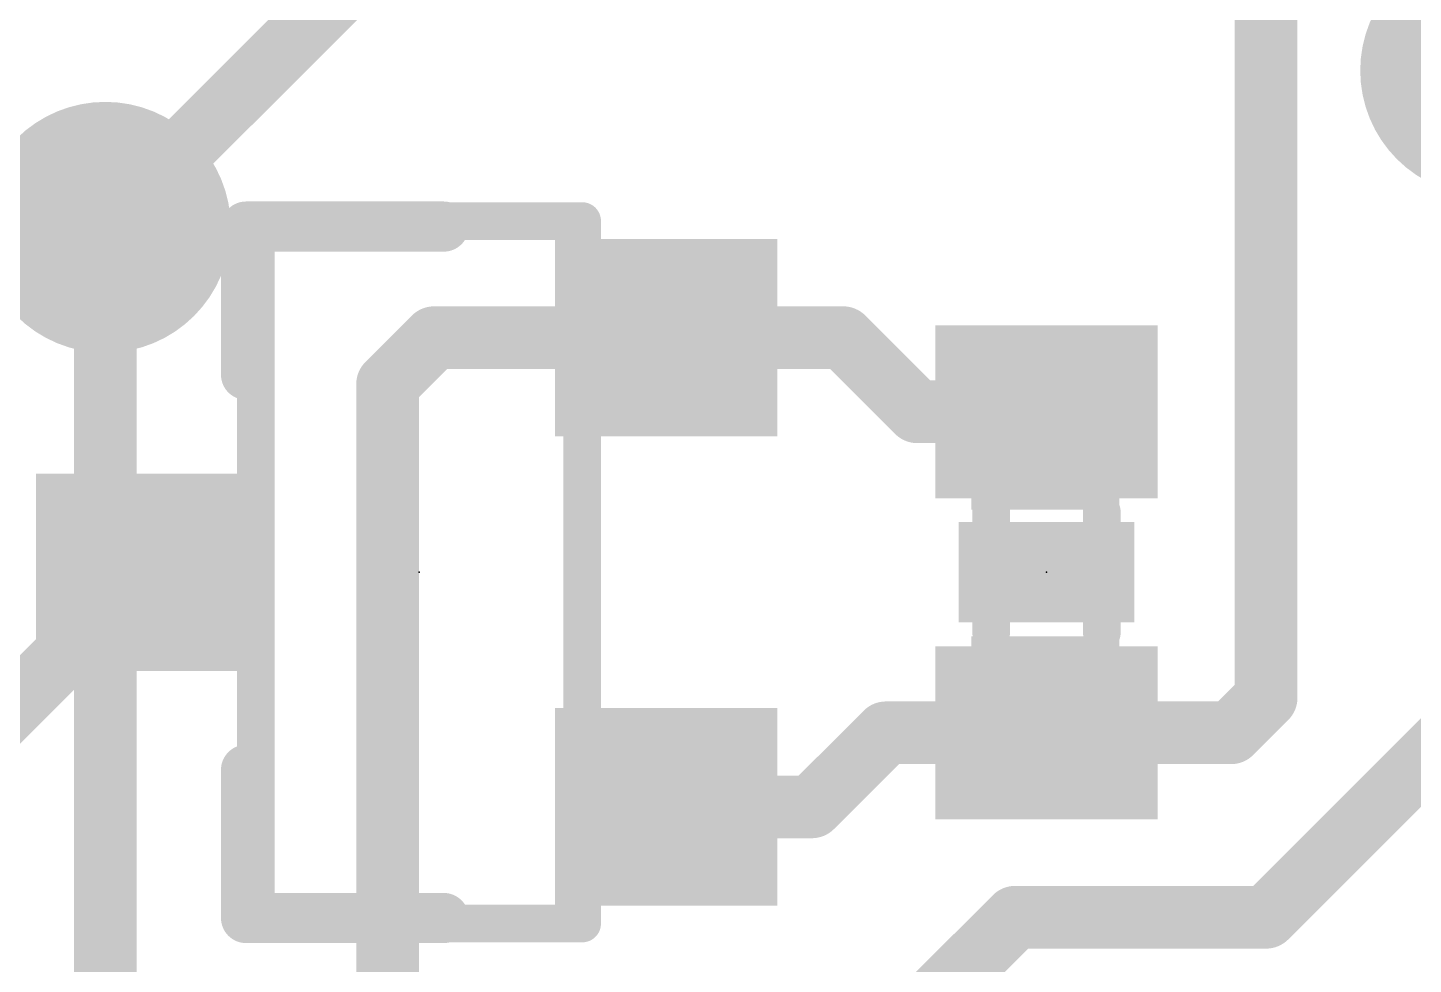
# Model space of a CAD drawing. Extents: x -10.2 to 20.4, y -5.1 to 20.4.
# Drawn here: x 7.31 to 12.91, y 12.38 to 16.18 of the extents above; entities that cross this region are included whole.
import ezdxf

# ---------------------------------------------------------------- set-up
doc = ezdxf.new("R2010")
doc.units = 0
for name, color, linetype in [('1', 12, 'CONTINUOUS'), ('16', 132, 'CONTINUOUS'), ('18', 110, 'CONTINUOUS'), ('21', 41, 'CONTINUOUS'), ('23', 53, 'CONTINUOUS'), ('51', 53, 'CONTINUOUS')]:
    doc.layers.add(name, color=color, linetype=linetype)

# ---------------------------------------------------------------- blocks, each defined once
blk = doc.blocks.new('RECT')
blk.add_solid([(-0.5, -0.5), (0.5, -0.5), (-0.5, 0.5), (0.5, 0.5)])
blk = doc.blocks.new('ROUNDV')
at = {"const_width": 0.5}
blk.add_lwpolyline([(0, -0.25, 1), (0, 0.25, 1), (0, -0.25)], format="xyb", dxfattribs=at)

msp = doc.modelspace()

# ---------------------------------------------------------------- linework, layer by layer
at = {"layer": '1', "const_width": 0.254}
for points in [[(12.319, 16.891), (12.319, 13.462)], [(7.62, 15.367), (9.083, 16.83)], [(8.763, 14.732), (8.951, 14.92)], [(8.951, 14.92), (9.89, 14.92)], [(9.89, 14.92), (10.607, 14.92)], [(10.607, 14.92), (10.907, 14.62)], [(8.763, 12.192), (8.763, 14.732)], [(10.907, 14.62), (11.43, 14.62)], [(7.14, 13.32), (7.79, 13.97)], [(12.319, 13.462), (12.177, 13.32)], [(12.319, 12.573), (13.081, 13.335)], [(10.78, 13.32), (10.48, 13.02)], [(11.43, 13.32), (10.78, 13.32)], [(12.177, 13.32), (11.43, 13.32)], [(10.48, 13.02), (9.89, 13.02)], [(10.71, 11.98), (11.303, 12.573)], [(11.303, 12.573), (12.319, 12.573)]]:
    msp.add_lwpolyline(points, dxfattribs=at)
at = {"layer": '1', "const_width": 0.127}
for points in [[(7.5751, 15.4119, 1), (7.6649, 15.3221)], [(8.951, 14.9835, 1), (8.951, 14.8565)], [(8.9959, 14.8751, 1), (8.9061, 14.9649)], [(9.89, 14.9835, 1), (9.89, 14.8565)], [(9.89, 14.8565, 1), (9.89, 14.9835)], [(10.6519, 14.9649, 1), (10.5621, 14.8751)], [(10.607, 14.8565, 1), (10.607, 14.9835)], [(8.8265, 14.732, 1), (8.6995, 14.732)], [(8.7181, 14.7769, 1), (8.8079, 14.6871)], [(10.907, 14.6835, 1), (10.907, 14.5565)], [(10.8621, 14.5751, 1), (10.9519, 14.6649)], [(11.43, 14.5565, 1), (11.43, 14.6835)], [(7.8349, 13.9251, 1), (7.7451, 14.0149)], [(12.3639, 13.4171, 1), (12.2741, 13.5069)], [(12.2555, 13.462, 1), (12.3825, 13.462)], [(10.78, 13.3835, 1), (10.78, 13.2565)], [(10.8249, 13.2751, 1), (10.7351, 13.3649)], [(11.43, 13.3835, 1), (11.43, 13.2565)], [(11.43, 13.2565, 1), (11.43, 13.3835)], [(12.1321, 13.3649, 1), (12.2219, 13.2751)], [(12.177, 13.2565, 1), (12.177, 13.3835)], [(9.89, 13.0835, 1), (9.89, 12.9565)], [(10.4351, 13.0649, 1), (10.5249, 12.9751)], [(10.48, 12.9565, 1), (10.48, 13.0835)], [(11.303, 12.6365, 1), (11.303, 12.5095)], [(11.3479, 12.5281, 1), (11.2581, 12.6179)], [(12.2741, 12.6179, 1), (12.3639, 12.5281)], [(12.319, 12.5095, 1), (12.319, 12.6365)]]:
    msp.add_lwpolyline(points, format="xyb", dxfattribs=at)
at = {"layer": '16', "const_width": 0.254}
msp.add_lwpolyline([(7.62, 11.43), (7.62, 15.367)], dxfattribs=at)
at = {"layer": '16', "const_width": 0.127}
msp.add_lwpolyline([(7.6835, 15.367, 1), (7.5565, 15.367)], format="xyb", dxfattribs=at)
at = {"layer": '21', "const_width": 0.2032}
for points in [[(8.19, 14.77), (8.19, 15.37)], [(8.19, 15.37), (8.99, 15.37)], [(8.19, 13.17), (8.19, 12.57)], [(8.19, 12.57), (8.99, 12.57)]]:
    msp.add_lwpolyline(points, dxfattribs=at)
at = {"layer": '21', "const_width": 0.1016}
for points in [[(8.2408, 15.37, 1), (8.1392, 15.37)], [(8.19, 15.4208, 1), (8.19, 15.3192)], [(8.99, 15.3192, 1), (8.99, 15.4208)], [(8.1392, 14.77, 1), (8.2408, 14.77)], [(8.2408, 13.17, 1), (8.1392, 13.17)], [(8.19, 12.6208, 1), (8.19, 12.5192)], [(8.1392, 12.57, 1), (8.2408, 12.57)], [(8.99, 12.5192, 1), (8.99, 12.6208)]]:
    msp.add_lwpolyline(points, format="xyb", dxfattribs=at)
at = {"layer": '23'}
for p in [(8.89, 13.97), (11.43, 13.97)]:
    msp.add_point(p, dxfattribs=at)
at = {"layer": '51', "const_width": 0.1524}
for points in [[(8.2296, 15.3924), (9.5504, 15.3924)], [(8.2296, 12.5476), (8.2296, 15.3924)], [(9.5504, 15.3924), (9.5504, 12.5476)], [(11.206, 13.725), (11.206, 14.215)], [(11.654, 14.215), (11.654, 13.725)], [(9.5504, 12.5476), (8.2296, 12.5476)]]:
    msp.add_lwpolyline(points, dxfattribs=at)
at = {"layer": '51', "const_width": 0.0762}
for points in [[(8.2296, 15.4305, 1), (8.2296, 15.3543)], [(8.2677, 15.3924, 1), (8.1915, 15.3924)], [(9.5885, 15.3924, 1), (9.5123, 15.3924)], [(9.5504, 15.3543, 1), (9.5504, 15.4305)], [(11.2441, 14.215, 1), (11.1679, 14.215)], [(11.6921, 14.215, 1), (11.6159, 14.215)], [(11.1679, 13.725, 1), (11.2441, 13.725)], [(11.6159, 13.725, 1), (11.6921, 13.725)], [(8.2296, 12.5857, 1), (8.2296, 12.5095)], [(9.5504, 12.5095, 1), (9.5504, 12.5857)], [(8.1915, 12.5476, 1), (8.2677, 12.5476)], [(9.5123, 12.5476, 1), (9.5885, 12.5476)]]:
    msp.add_lwpolyline(points, format="xyb", dxfattribs=at)

# ---------------------------------------------------------------- block references
at = {"layer": '1', "yscale": 0.9}
for p, xscale, rotation in [((9.89, 14.92), 0.8, 90), ((11.43, 14.62), 0.7, 270), ((7.79, 13.97), 0.8, 90), ((11.43, 13.32), 0.7, 270), ((9.89, 13.02), 0.8, 90)]:
    msp.add_blockref('RECT', p, dxfattribs=dict(at, xscale=xscale, rotation=rotation))
at = {"layer": '18', "xscale": 1.016, "yscale": 1.016}
for p in [(13.208, 16.002), (13.208, 16.002), (7.62, 15.367), (7.62, 15.367)]:
    msp.add_blockref('ROUNDV', p, dxfattribs=at)
at = {"layer": '21', "xscale": 0.4064, "yscale": 0.7112, "rotation": 270}
msp.add_blockref('RECT', (11.43, 13.97), dxfattribs=at)
at = {"layer": '51', "xscale": 0.3, "yscale": 0.5999, "rotation": 270}
for p in [(11.4252, 14.374), (11.4252, 13.5612)]:
    msp.add_blockref('RECT', p, dxfattribs=at)

doc.saveas('drawing.dxf')
